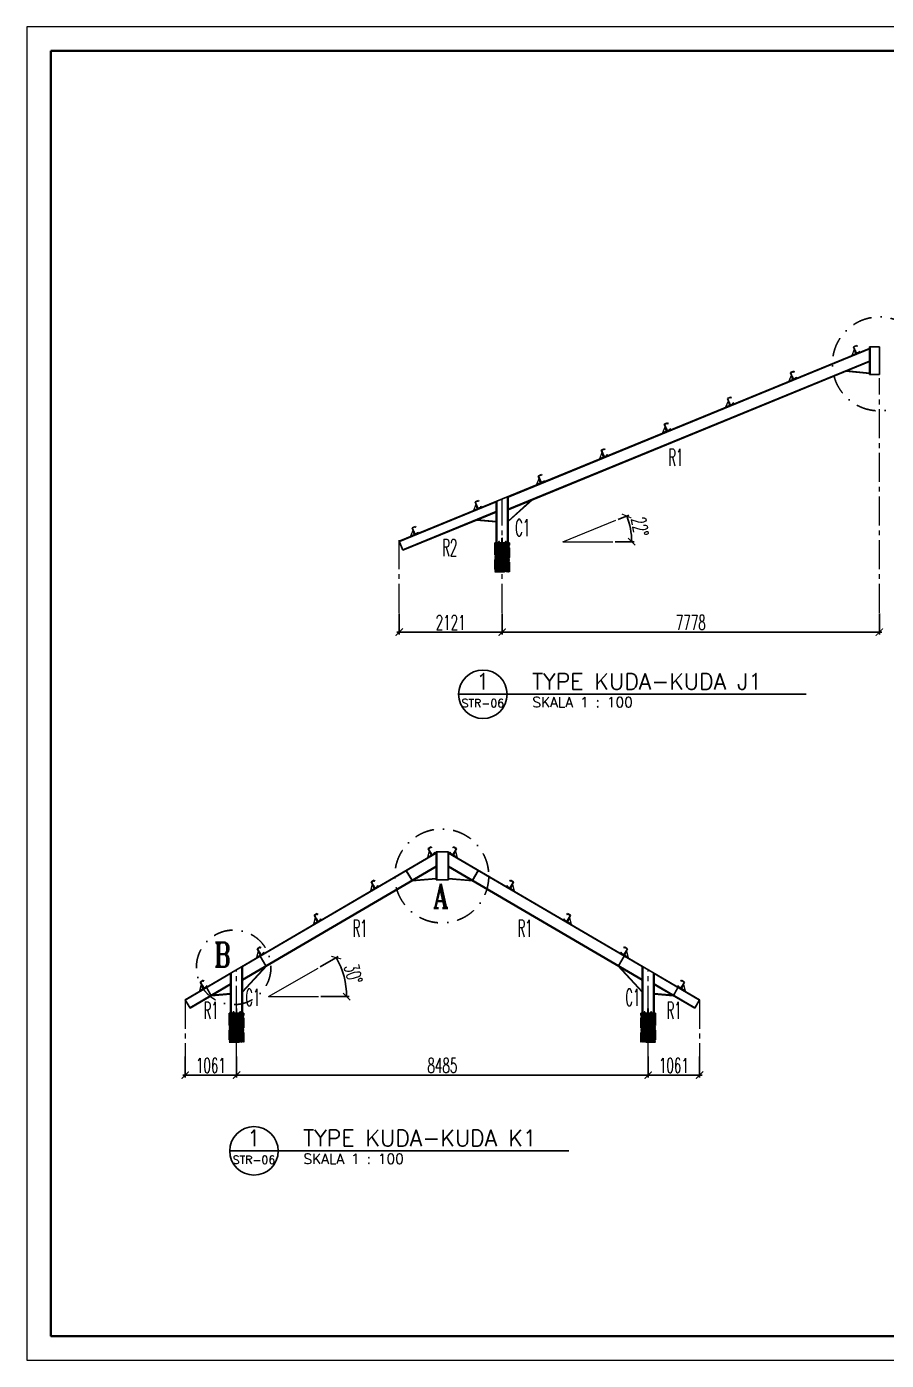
# Model space of a CAD drawing. Header units: inches. Extents: x 266054 to 836293, y -258454 to -102650.
# Drawn here: x 355465 to 373188, y -258441 to -230941 of the extents above; entities that cross this region are included whole.
import ezdxf
from ezdxf.enums import TextEntityAlignment as Align

# ---------------------------------------------------------------- set-up
doc = ezdxf.new("R2010")
doc.units = ezdxf.units.IN
doc.header["$LTSCALE"] = 800
doc.header["$MEASUREMENT"] = 0
for name, pattern in [('CENTER2', [1.125, 0.75, -0.125, 0.125, -0.125]), ('DASHDOT', [1, 0.5, -0.25, 0, -0.25]), ('HIDDEN', [0.375, 0.25, -0.125])]:
    doc.linetypes.add(name, pattern=pattern)
for name, color, linetype in [('03-GRS', 3, 'Continuous'), ('Balok', 4, 'HIDDEN'), ('HAT', 8, 'Continuous'), ('KOL', 5, 'Continuous'), ('LOGO', 7, 'Continuous'), ('TEXT', 4, 'Continuous'), ('TEXT1', 7, 'Continuous'), ('WF', 3, 'Continuous')]:
    doc.layers.add(name, color=color, linetype=linetype)
for name, color, linetype, lineweight in [('AS', 8, 'CENTER2', 5), ('atap', 7, 'Continuous', 20), ('DIM', 251, 'Continuous', 0), ('DM', 8, 'Continuous', 5), ('GRS KOP', 1, 'Continuous', 35), ('hacht', 8, 'Continuous', 5), ('kop', 7, 'Continuous', 20), ('NOT', 7, 'Continuous', 15), ('TX1', 7, 'Continuous', 0)]:
    doc.layers.add(name, color=color, linetype=linetype, lineweight=lineweight)
doc.styles.add('BARU', font='arial.ttf')
doc.styles.add('DICK STYLE 100', font='romans.shx', dxfattribs={"width": 0.6, "height": 300})
doc.styles.add('ROMAND', font='romant.shx', dxfattribs={"width": 0.75, "height": 300})
doc.styles.add('ROMANS', font='romans.shx', dxfattribs={"width": 0.8, "height": 0.25})
doc.styles.add('S', font='SIMPLEX', dxfattribs={"width": 1.1})
doc.styles.get("Standard").update_dxf_attribs({"font": 'romans.shx'})
doc.dimstyles.new('100 A', dxfattribs={"dimtxt": 250, "dimasz": 150, "dimexe": 50, "dimexo": 50, "dimgap": 50, "dimtad": 1, "dimdec": 0, "dimrnd": 1, "dimtxsty": 'DICK STYLE 100', "dimblk": 'ARCHTICK', "dimcen": 100, "dimdle": 50, "dimclrd": 18, "dimclre": 18, "dimclrt": 7, "dimadec": 0, "dimazin": 2, "dimtfac": 1, "dimtdec": 0, "dimtix": 1, "dimtmove": 0, "dimatfit": 3, "dimfxl": 0, "dimarcsym": 0})

# ---------------------------------------------------------------- blocks, each defined once
blk = doc.blocks.new('_ArchTick')
at = {"layer": 'LOGO', "color": 0, "const_width": 0.15}
blk.add_lwpolyline([(-0.5, -0.5), (0.5, 0.5)], dxfattribs=at)
blk = doc.blocks.new('*D148')
at = {"layer": 'Defpoints', "color": 0, "ltscale": 5}
for p in [(359793, -252124), (368278, -252124), (368278, -252560)]:
    blk.add_point(p, dxfattribs=at)
at = {"layer": 'hacht', "color": 18, "lineweight": -2, "ltscale": 5}
for p, q in [((359793, -252174), (359793, -252610)), ((368278, -252174), (368278, -252610)), ((359743, -252560), (368328, -252560))]:
    blk.add_line(p, q, dxfattribs=at)
at = {"layer": 'hacht', "color": 18, "lineweight": -2, "ltscale": 5, "xscale": 150, "yscale": 150, "zscale": 150, "rotation": 180}
blk.add_blockref('_ArchTick', (359793, -252560), dxfattribs=at)
at = {"layer": 'hacht', "color": 18, "lineweight": -2, "ltscale": 5, "xscale": 150, "yscale": 150, "zscale": 150}
blk.add_blockref('_ArchTick', (368278, -252560), dxfattribs=at)
at = {"layer": 'hacht', "color": 7, "ltscale": 5, "insert": (364035, -252360), "char_height": 300, "attachment_point": 5, "style": 'DICK STYLE 100'}
blk.add_mtext('8485', dxfattribs=at)
blk = doc.blocks.new('A$C58C93239')
at = {"layer": '03-GRS'}
for p, q in [((-662, 1348), (-12, 1721)), ((-662, 1348), (-12, 1721)), ((83, 46), (-662, 1348)), ((83, 46), (-662, 1348)), ((-619, 1336), (-23, 1677)), ((-619, 1336), (-23, 1677)), ((94, 90), (-619, 1336)), ((94, 90), (-619, 1336)), ((-444, 805), (-374, 845)), ((-444, 805), (-374, 845)), ((3, 24), (-444, 805)), ((3, 24), (-444, 805)), ((-267, 399), (-74, 510)), ((-267, 399), (-74, 510)), ((60, 1531), (-23, 1677)), ((60, 1531), (-23, 1677)), ((88, 1547), (-12, 1721)), ((88, 1547), (-12, 1721)), ((60, 1531), (88, 1547)), ((60, 1531), (88, 1547)), ((83, 46), (734, 419)), ((83, 46), (734, 419)), ((122, -23), (83, 46)), ((122, -23), (83, 46)), ((94, 90), (690, 431)), ((94, 90), (690, 431)), ((606, 577), (634, 593)), ((606, 577), (634, 593)), ((690, 431), (606, 577)), ((690, 431), (606, 577)), ((734, 419), (634, 593)), ((734, 419), (634, 593)), ((-785, -450), (-4, -3)), ((-785, -450), (-4, -3)), ((-746, -520), (-785, -450)), ((-746, -520), (-785, -450)), ((-746, -520), (122, -23)), ((-746, -520), (122, -23))]:
    blk.add_line(p, q, dxfattribs=at)
blk.add_ellipse((-14, 14), major_axis=(-14.1, 14.1), ratio=1, start_param=2.8759802, end_param=4.4467765, dxfattribs=at)
blk.add_ellipse((-14, 14), major_axis=(-14.1, 14.1), ratio=1, start_param=2.8759802, end_param=4.4467765, dxfattribs=at)
at = {"layer": 'atap', "color": 2}
for p, q in [((-444, 805), (-785, -450)), ((-327, 503), (-133, 614)), ((-327, 503), (-267, 399)), ((-267, 399), (-74, 510)), ((-208, 295), (-14, 406)), ((-208, 295), (-14, 406)), ((-208, 295), (-148, 191)), ((-148, 191), (46, 302)), ((-133, 614), (-74, 510)), ((-14, 406), (46, 302))]:
    blk.add_line(p, q, dxfattribs=at)
blk = doc.blocks.new('GORDING 150')
at = {"layer": 'Balok', "color": 1, "ltscale": 0.5, "xscale": 0.09999999997671699, "yscale": 0.09999999997671699, "zscale": 0.09999999997671699}
blk.add_blockref('A$C58C93239', (13, -48), dxfattribs=at)
blk = doc.blocks.new('*D149')
at = {"layer": 'Defpoints', "color": 0, "ltscale": 5}
for p in [(358732, -252124), (359793, -252124), (358732, -252560)]:
    blk.add_point(p, dxfattribs=at)
at = {"layer": 'hacht', "color": 18, "lineweight": -2, "ltscale": 5}
for p, q in [((358732, -252174), (358732, -252610)), ((359793, -252174), (359793, -252610)), ((359843, -252560), (358682, -252560))]:
    blk.add_line(p, q, dxfattribs=at)
at = {"layer": 'hacht', "color": 18, "lineweight": -2, "ltscale": 5, "xscale": 150, "yscale": 150, "zscale": 150, "rotation": 180}
blk.add_blockref('_ArchTick', (358732, -252560), dxfattribs=at)
at = {"layer": 'hacht', "color": 18, "lineweight": -2, "ltscale": 5, "xscale": 150, "yscale": 150, "zscale": 150}
blk.add_blockref('_ArchTick', (359793, -252560), dxfattribs=at)
at = {"layer": 'hacht', "color": 7, "ltscale": 5, "insert": (359262, -252360), "char_height": 300, "attachment_point": 5, "style": 'DICK STYLE 100'}
blk.add_mtext('1061', dxfattribs=at)
blk = doc.blocks.new('*D150')
at = {"layer": 'Defpoints', "color": 0, "ltscale": 5}
for p in [(361473, -250353), (362037, -250662), (360453, -250942), (360453, -250942), (361481, -250942)]:
    blk.add_point(p, dxfattribs=at)
at = {"layer": 'hacht', "color": 18, "lineweight": -2, "ltscale": 5}
for p, q in [((361516, -250328), (361890, -250112)), ((361531, -250942), (362112, -250942))]:
    blk.add_line(p, q, dxfattribs=at)
blk.add_arc((360453, -250942), 1609, 0, 30, dxfattribs=at)
at = {"layer": 'hacht', "color": 18, "lineweight": -2, "ltscale": 5, "xscale": 150, "yscale": 150, "zscale": 150}
for p, rotation in [((361846, -250137), 120.0000000000004), ((362062, -250942), 270.0000000000001)]:
    blk.add_blockref('_ArchTick', p, dxfattribs=dict(at, rotation=rotation))
at = {"layer": 'hacht', "color": 7, "ltscale": 5, "insert": (362200, -250473), "char_height": 300, "attachment_point": 5, "rotation": 285, "style": 'DICK STYLE 100'}
blk.add_mtext('30°', dxfattribs=at)
blk = doc.blocks.new('*D151')
at = {"layer": 'Defpoints', "color": 0, "ltscale": 5}
for p in [(368278, -252124), (369339, -252124), (369339, -252560)]:
    blk.add_point(p, dxfattribs=at)
at = {"layer": 'hacht', "color": 18, "lineweight": -2, "ltscale": 5}
for p, q in [((368278, -252174), (368278, -252610)), ((369339, -252174), (369339, -252610)), ((368228, -252560), (369389, -252560))]:
    blk.add_line(p, q, dxfattribs=at)
at = {"layer": 'hacht', "color": 18, "lineweight": -2, "ltscale": 5, "xscale": 150, "yscale": 150, "zscale": 150, "rotation": 180}
blk.add_blockref('_ArchTick', (368278, -252560), dxfattribs=at)
at = {"layer": 'hacht', "color": 18, "lineweight": -2, "ltscale": 5, "xscale": 150, "yscale": 150, "zscale": 150}
blk.add_blockref('_ArchTick', (369339, -252560), dxfattribs=at)
at = {"layer": 'hacht', "color": 7, "ltscale": 5, "insert": (368808, -252360), "char_height": 300, "attachment_point": 5, "style": 'DICK STYLE 100'}
blk.add_mtext('1061', dxfattribs=at)
blk = doc.blocks.new('Ndtpd')
at = {"lineweight": -3}
blk.add_line((0.747, 0), (-0.747, 0), dxfattribs=at)
blk.add_circle((0, 0), 0.747, dxfattribs=at)
at = {"color": 10, "lineweight": -3, "style": 'S', "width": 1.1, "flags": 4}
blk.add_attdef('NO', text='', height=0.5, dxfattribs=at).set_placement((0, 0.148), align=Align.CENTER)
blk.add_attdef('NDTPD', (1.516, 0.148), '', height=0.5, dxfattribs=at)
at = {"color": 5, "lineweight": -3, "style": 'S', "width": 1.1, "flags": 4}
blk.add_attdef('NOLBR', text='', height=0.3, dxfattribs=at).set_placement((0, -0.398), align=Align.CENTER)
blk.add_attdef('SKALA', (1.523, -0.398), '', height=0.3, dxfattribs=at)
blk = doc.blocks.new('*D207')
at = {"layer": 'Defpoints', "color": 0, "ltscale": 5}
for p in [(363146, -242989), (365267, -242989), (363146, -243426)]:
    blk.add_point(p, dxfattribs=at)
at = {"layer": 'hacht', "color": 18, "lineweight": -2, "ltscale": 5}
for p, q in [((363146, -243039), (363146, -243476)), ((365267, -243039), (365267, -243476)), ((365317, -243426), (363096, -243426))]:
    blk.add_line(p, q, dxfattribs=at)
at = {"layer": 'hacht', "color": 18, "lineweight": -2, "ltscale": 5, "xscale": 150, "yscale": 150, "zscale": 150, "rotation": 180}
blk.add_blockref('_ArchTick', (363146, -243426), dxfattribs=at)
at = {"layer": 'hacht', "color": 18, "lineweight": -2, "ltscale": 5, "xscale": 150, "yscale": 150, "zscale": 150}
blk.add_blockref('_ArchTick', (365267, -243426), dxfattribs=at)
at = {"layer": 'hacht', "color": 7, "ltscale": 5, "insert": (364206, -243226), "char_height": 300, "attachment_point": 5, "style": 'DICK STYLE 100'}
blk.add_mtext('2121', dxfattribs=at)
blk = doc.blocks.new('*D208')
at = {"layer": 'Defpoints', "color": 0, "ltscale": 5}
for p in [(367614, -241120), (367926, -241380), (366522, -241561), (366522, -241561), (367551, -241561)]:
    blk.add_point(p, dxfattribs=at)
at = {"layer": 'hacht', "color": 18, "lineweight": -2, "ltscale": 5}
for p, q in [((367661, -241101), (367881, -241012)), ((367601, -241561), (367987, -241561))]:
    blk.add_line(p, q, dxfattribs=at)
blk.add_arc((366522, -241561), 1416, 360, 22, dxfattribs=at)
at = {"layer": 'hacht', "color": 18, "lineweight": -2, "ltscale": 5, "xscale": 150, "yscale": 150, "zscale": 150}
for p, rotation in [((367834, -241031), 111.9999999999993), ((367937, -241561), 269.9999999999974)]:
    blk.add_blockref('_ArchTick', p, dxfattribs=dict(at, rotation=rotation))
at = {"layer": 'hacht', "color": 7, "ltscale": 5, "insert": (368108, -241253), "char_height": 300, "attachment_point": 5, "rotation": 281, "style": 'DICK STYLE 100'}
blk.add_mtext('22°', dxfattribs=at)
blk = doc.blocks.new('kop')
at = {"layer": 'GRS KOP'}
blk.add_lwpolyline([(1, 54), (83, 54), (83, 1), (1, 1)], close=True, dxfattribs=at)
at = {"layer": 'kop', "color": 7}
for p, q in [((84, 55), (0, 55)), ((0, 55), (0, 0)), ((0, 0), (84, 0))]:
    blk.add_line(p, q, dxfattribs=at)
at = {"layer": 'kop', "style": 'BARU', "flags": 4}
for p, height in [((73.8, 5.4), 0.35), ((73.8, 4.9), 0.35), ((80.303, 5.382), 0.25), ((80.303, 4.882), 0.25), ((73.8, 4.4), 0.35), ((80.303, 4.382), 0.25)]:
    blk.add_attdef('-', p, '', height=height, dxfattribs=at)
at = {"layer": 'kop', "flags": 4}
for tag, p in [('AR-00', (78.057, 2.648)), ('00', (81.238, 2.647))]:
    blk.add_attdef(tag, text='', height=0.35, dxfattribs=at).set_placement(p, align=Align.MIDDLE)
blk = doc.blocks.new('*D210')
at = {"layer": 'Defpoints', "color": 0, "ltscale": 5}
for p in [(365267, -242989), (373045, -242989), (373045, -243426)]:
    blk.add_point(p, dxfattribs=at)
at = {"layer": 'hacht', "color": 18, "lineweight": -2, "ltscale": 5}
for p, q in [((365267, -243039), (365267, -243476)), ((373045, -243039), (373045, -243476)), ((365217, -243426), (373095, -243426))]:
    blk.add_line(p, q, dxfattribs=at)
at = {"layer": 'hacht', "color": 18, "lineweight": -2, "ltscale": 5, "xscale": 150, "yscale": 150, "zscale": 150, "rotation": 180}
blk.add_blockref('_ArchTick', (365267, -243426), dxfattribs=at)
at = {"layer": 'hacht', "color": 18, "lineweight": -2, "ltscale": 5, "xscale": 150, "yscale": 150, "zscale": 150}
blk.add_blockref('_ArchTick', (373045, -243426), dxfattribs=at)
at = {"layer": 'hacht', "color": 7, "ltscale": 5, "insert": (369156, -243226), "char_height": 300, "attachment_point": 5, "style": 'DICK STYLE 100'}
blk.add_mtext('7778', dxfattribs=at)

msp = doc.modelspace()

# ---------------------------------------------------------------- hatches: boundary and pattern name
at = {"layer": 'hacht', "ltscale": 0.01}
h = msp.add_hatch(dxfattribs=at)
h.set_pattern_fill('ANSI37,_O', color=256, scale=5)
h.set_pattern_definition([(45, (-1721177.377, -614663.767), (-11.22532015, 11.22532015), []), (135, (-1721177.377, -614663.767), (-11.22532015, -11.22532015), [])])
h.paths.add_polyline_path([(365116.7, -242184.6), (365416.7, -242184.6), (365416.7, -241634.6), (365116.7, -241634.6)])
h = msp.add_hatch(dxfattribs=at)
h.set_pattern_fill('ANSI37,_O', color=256, scale=5)
h.set_pattern_definition([(45, (-1726651.265, -624362.654), (-11.22532015, 11.22532015), []), (135, (-1726651.265, -624362.654), (-11.22532015, -11.22532015), [])])
h.paths.add_polyline_path([(359642.8, -251883.5), (359942.8, -251883.5), (359942.8, -251333.5), (359642.8, -251333.5)])
h = msp.add_hatch(dxfattribs=at)
h.set_pattern_fill('ANSI37,_O', color=256, scale=5)
h.set_pattern_definition([(135, (2454721.861, -624362.654), (11.22532015, 11.22532015), []), (45, (2454721.861, -624362.654), (11.22532015, -11.22532015), [])])
h.paths.add_polyline_path([(368427.8, -251883.5), (368127.8, -251883.5), (368127.8, -251333.5), (368427.8, -251333.5)])
at = {"layer": 'HAT'}
h = msp.add_hatch(dxfattribs=at)
h.set_pattern_fill('ANSI31', color=256, scale=100, style=0)
h.set_pattern_definition([(45, (-129958.515, -168532.847), (-8.83883476, 8.83883476), [])])
h.paths.add_polyline_path([(365360.8, -241604.6), (365172.8, -241604.6), (365172.8, -241634.6), (365360.8, -241634.6)])
h.paths.add_polyline_path([(365116.7, -241604.6), (365116.7, -241634.6), (365160.8, -241634.6), (365160.8, -241604.6)])
h.paths.add_polyline_path([(365416.7, -241634.6), (365416.7, -241604.6), (365372.8, -241604.6), (365372.8, -241634.6)])
h = msp.add_hatch(dxfattribs=at)
h.set_pattern_fill('ANSI31', color=256, scale=100, style=0)
h.set_pattern_definition([(45, (-135432.402, -178231.734), (-8.83883476, 8.83883476), [])])
h.paths.add_polyline_path([(359886.9, -251303.5), (359698.9, -251303.5), (359698.9, -251333.5), (359886.9, -251333.5)])
h.paths.add_polyline_path([(359642.8, -251303.5), (359642.8, -251333.5), (359686.9, -251333.5), (359686.9, -251303.5)])
h.paths.add_polyline_path([(359942.8, -251333.5), (359942.8, -251303.5), (359898.9, -251303.5), (359898.9, -251333.5)])
h = msp.add_hatch(dxfattribs=at)
h.set_pattern_fill('ANSI31', color=256, scale=100, style=0)
h.set_pattern_definition([(135, (863502.998, -178231.734), (8.83883476, 8.83883476), [])])
h.paths.add_polyline_path([(368183.7, -251303.5), (368371.7, -251303.5), (368371.7, -251333.5), (368183.7, -251333.5)])
h.paths.add_polyline_path([(368427.8, -251303.5), (368427.8, -251333.5), (368383.7, -251333.5), (368383.7, -251303.5)])
h.paths.add_polyline_path([(368127.8, -251333.5), (368127.8, -251303.5), (368171.7, -251303.5), (368171.7, -251333.5)])

# ---------------------------------------------------------------- linework, layer by layer
at = {"color": 8}
for p, q in [((365116.7, -241604.6), (365116.7, -241634.6)), ((365416.7, -241604.6), (365416.7, -241634.6)), ((359642.8, -251303.5), (359642.8, -251333.5)), ((359942.8, -251303.5), (359942.8, -251333.5)), ((368127.8, -251303.5), (368127.8, -251333.5)), ((368427.8, -251303.5), (368427.8, -251333.5))]:
    msp.add_line(p, q, dxfattribs=at)
at = {"linetype": 'DASHDOT'}
for centre, radius in [((373044.7, -237894.7), 968.4), ((364023.7, -248452.9), 968.4), ((359732.5, -250338), 768.4)]:
    msp.add_circle(centre, radius, dxfattribs=at)
at = {"layer": 'AS'}
for p, q in [((373044.7, -243029), (373044.7, -238191.4)), ((365266.7, -243029), (365266.7, -240684.6)), ((363145.7, -243029), (363145.7, -241528.7)), ((359792.8, -252220.4), (359792.8, -250383.5)), ((368277.8, -252220.4), (368277.8, -250383.5)), ((358731.8, -251004.4), (358731.8, -252260.3)), ((369338.8, -251004.4), (369338.8, -252260.3))]:
    msp.add_line(p, q, dxfattribs=at)
at = {"layer": 'Balok'}
for points in [[(365116.7, -242184.6), (365416.7, -242184.6), (365416.7, -241634.6), (365116.7, -241634.6)], [(359642.8, -251883.5), (359942.8, -251883.5), (359942.8, -251333.5), (359642.8, -251333.5)], [(368427.8, -251883.5), (368127.8, -251883.5), (368127.8, -251333.5), (368427.8, -251333.5)]]:
    msp.add_lwpolyline(points, close=True, dxfattribs=at)
at = {"layer": 'DIM', "color": 0, "linetype": 'Continuous'}
for p, q in [((365271.7, -241484.6), (365261.7, -241484.6)), ((365261.7, -241584.6), (365261.7, -241484.6)), ((365271.7, -241584.6), (365271.7, -241484.6)), ((359797.8, -251183.5), (359787.8, -251183.5)), ((359787.8, -251283.5), (359787.8, -251183.5)), ((359797.8, -251283.5), (359797.8, -251183.5)), ((368272.8, -251183.5), (368282.8, -251183.5)), ((368272.8, -251283.5), (368272.8, -251183.5)), ((368282.8, -251283.5), (368282.8, -251183.5))]:
    msp.add_line(p, q, dxfattribs=at)
at = {"layer": 'DM'}
for p, q in [((365210.3, -241557), (365198.3, -241557.8)), ((365210.3, -241558.6), (365198.3, -241559.4)), ((365198.3, -241561), (365210.3, -241560.2)), ((365198.3, -241562.6), (365210.3, -241561.8)), ((365198.3, -241564.1), (365210.3, -241563.4)), ((365198.3, -241565.7), (365210.3, -241565)), ((365198.3, -241567.3), (365210.3, -241566.6)), ((365198.3, -241568.9), (365210.3, -241568.2)), ((365198.3, -241570.4), (365210.3, -241569.8)), ((365198.3, -241572), (365210.3, -241571.4)), ((365198.3, -241573.6), (365210.3, -241573)), ((365198.3, -241575.2), (365210.3, -241574.6)), ((365198.3, -241576.7), (365210.3, -241576.2)), ((365209.5, -241557.9), (365199.1, -241558.6)), ((365209.5, -241559.5), (365199.1, -241560.2)), ((365199.1, -241561.7), (365209.5, -241561.1)), ((365199.1, -241563.3), (365209.5, -241562.7)), ((365199.1, -241564.9), (365209.5, -241564.3)), ((365199.1, -241566.5), (365209.5, -241565.9)), ((365199.1, -241568), (365209.5, -241567.5)), ((365199.1, -241569.6), (365209.5, -241569.1)), ((365199.1, -241571.2), (365209.5, -241570.7)), ((365199.1, -241572.8), (365209.5, -241572.3)), ((365199.1, -241574.3), (365209.5, -241573.9)), ((365199.1, -241575.9), (365209.5, -241575.5)), ((365347.8, -241557), (365335.8, -241557.8)), ((365347.8, -241558.6), (365335.8, -241559.4)), ((365335.8, -241561), (365347.8, -241560.2)), ((365335.8, -241562.6), (365347.8, -241561.8)), ((365335.8, -241564.1), (365347.8, -241563.4)), ((365335.8, -241565.7), (365347.8, -241565)), ((365335.8, -241567.3), (365347.8, -241566.6)), ((365335.8, -241568.9), (365347.8, -241568.2)), ((365335.8, -241570.4), (365347.8, -241569.8)), ((365335.8, -241572), (365347.8, -241571.4)), ((365335.8, -241573.6), (365347.8, -241573)), ((365335.8, -241575.2), (365347.8, -241574.6)), ((365335.8, -241576.7), (365347.8, -241576.2)), ((365347, -241557.9), (365336.6, -241558.6)), ((365347, -241559.5), (365336.6, -241560.2)), ((365336.6, -241561.7), (365347, -241561.1)), ((365336.6, -241563.3), (365347, -241562.7)), ((365336.6, -241564.9), (365347, -241564.3)), ((365336.6, -241566.5), (365347, -241565.9)), ((365336.6, -241568), (365347, -241567.5)), ((365336.6, -241569.6), (365347, -241569.1)), ((365336.6, -241571.2), (365347, -241570.7)), ((365336.6, -241572.8), (365347, -241572.3)), ((365336.6, -241574.3), (365347, -241573.9)), ((365336.6, -241575.9), (365347, -241575.5)), ((359736.4, -251255.9), (359724.4, -251256.7)), ((359736.4, -251257.5), (359724.4, -251258.3)), ((359724.4, -251259.9), (359736.4, -251259.1)), ((359724.4, -251261.5), (359736.4, -251260.7)), ((359724.4, -251263), (359736.4, -251262.3)), ((359724.4, -251264.6), (359736.4, -251263.9)), ((359724.4, -251266.2), (359736.4, -251265.5)), ((359724.4, -251267.8), (359736.4, -251267.1)), ((359724.4, -251269.3), (359736.4, -251268.7)), ((359724.4, -251270.9), (359736.4, -251270.3)), ((359724.4, -251272.5), (359736.4, -251271.9)), ((359724.4, -251274.1), (359736.4, -251273.5)), ((359724.4, -251275.6), (359736.4, -251275.1)), ((359735.6, -251256.8), (359725.2, -251257.5)), ((359735.6, -251258.4), (359725.2, -251259.1)), ((359725.2, -251260.6), (359735.6, -251260)), ((359725.2, -251262.2), (359735.6, -251261.6)), ((359725.2, -251263.8), (359735.6, -251263.2)), ((359725.2, -251265.4), (359735.6, -251264.8)), ((359725.2, -251266.9), (359735.6, -251266.4)), ((359725.2, -251268.5), (359735.6, -251268)), ((359725.2, -251270.1), (359735.6, -251269.6)), ((359725.2, -251271.7), (359735.6, -251271.2)), ((359725.2, -251273.2), (359735.6, -251272.8)), ((359725.2, -251274.8), (359735.6, -251274.4)), ((359873.9, -251255.9), (359861.9, -251256.7)), ((359873.9, -251257.5), (359861.9, -251258.3)), ((359861.9, -251259.9), (359873.9, -251259.1)), ((359861.9, -251261.5), (359873.9, -251260.7)), ((359861.9, -251263), (359873.9, -251262.3)), ((359861.9, -251264.6), (359873.9, -251263.9)), ((359861.9, -251266.2), (359873.9, -251265.5)), ((359861.9, -251267.8), (359873.9, -251267.1)), ((359861.9, -251269.3), (359873.9, -251268.7)), ((359861.9, -251270.9), (359873.9, -251270.3)), ((359861.9, -251272.5), (359873.9, -251271.9)), ((359861.9, -251274.1), (359873.9, -251273.5)), ((359861.9, -251275.6), (359873.9, -251275.1)), ((359873.1, -251256.8), (359862.7, -251257.5)), ((359873.1, -251258.4), (359862.7, -251259.1)), ((359862.7, -251260.6), (359873.1, -251260)), ((359862.7, -251262.2), (359873.1, -251261.6)), ((359862.7, -251263.8), (359873.1, -251263.2)), ((359862.7, -251265.4), (359873.1, -251264.8)), ((359862.7, -251266.9), (359873.1, -251266.4)), ((359862.7, -251268.5), (359873.1, -251268)), ((359862.7, -251270.1), (359873.1, -251269.6)), ((359862.7, -251271.7), (359873.1, -251271.2)), ((359862.7, -251273.2), (359873.1, -251272.8)), ((359862.7, -251274.8), (359873.1, -251274.4)), ((368196.7, -251255.9), (368208.7, -251256.7)), ((368196.7, -251257.5), (368208.7, -251258.3)), ((368208.7, -251259.9), (368196.7, -251259.1)), ((368208.7, -251261.5), (368196.7, -251260.7)), ((368208.7, -251263), (368196.7, -251262.3)), ((368208.7, -251264.6), (368196.7, -251263.9)), ((368208.7, -251266.2), (368196.7, -251265.5)), ((368208.7, -251267.8), (368196.7, -251267.1)), ((368208.7, -251269.3), (368196.7, -251268.7)), ((368208.7, -251270.9), (368196.7, -251270.3)), ((368208.7, -251272.5), (368196.7, -251271.9)), ((368208.7, -251274.1), (368196.7, -251273.5)), ((368208.7, -251275.6), (368196.7, -251275.1)), ((368197.5, -251256.8), (368207.9, -251257.5)), ((368197.5, -251258.4), (368207.9, -251259.1)), ((368207.9, -251260.6), (368197.5, -251260)), ((368207.9, -251262.2), (368197.5, -251261.6)), ((368207.9, -251263.8), (368197.5, -251263.2)), ((368207.9, -251265.4), (368197.5, -251264.8)), ((368207.9, -251266.9), (368197.5, -251266.4)), ((368207.9, -251268.5), (368197.5, -251268)), ((368207.9, -251270.1), (368197.5, -251269.6)), ((368207.9, -251271.7), (368197.5, -251271.2)), ((368207.9, -251273.2), (368197.5, -251272.8)), ((368207.9, -251274.8), (368197.5, -251274.4)), ((368334.2, -251255.9), (368346.2, -251256.7)), ((368334.2, -251257.5), (368346.2, -251258.3)), ((368346.2, -251259.9), (368334.2, -251259.1)), ((368346.2, -251261.5), (368334.2, -251260.7)), ((368346.2, -251263), (368334.2, -251262.3)), ((368346.2, -251264.6), (368334.2, -251263.9)), ((368346.2, -251266.2), (368334.2, -251265.5)), ((368346.2, -251267.8), (368334.2, -251267.1)), ((368346.2, -251269.3), (368334.2, -251268.7)), ((368346.2, -251270.9), (368334.2, -251270.3)), ((368346.2, -251272.5), (368334.2, -251271.9)), ((368346.2, -251274.1), (368334.2, -251273.5)), ((368346.2, -251275.6), (368334.2, -251275.1)), ((368335, -251256.8), (368345.4, -251257.5)), ((368335, -251258.4), (368345.4, -251259.1)), ((368345.4, -251260.6), (368335, -251260)), ((368345.4, -251262.2), (368335, -251261.6)), ((368345.4, -251263.8), (368335, -251263.2)), ((368345.4, -251265.4), (368335, -251264.8)), ((368345.4, -251266.9), (368335, -251266.4)), ((368345.4, -251268.5), (368335, -251268)), ((368345.4, -251270.1), (368335, -251269.6)), ((368345.4, -251271.7), (368335, -251271.2)), ((368345.4, -251273.2), (368335, -251272.8)), ((368345.4, -251274.8), (368335, -251274.4))]:
    msp.add_line(p, q, dxfattribs=at)
at = {"layer": 'hacht', "ltscale": 5}
for p, q in [((366521.8, -241561.1), (367614.2, -241119.7)), ((366521.8, -241561.1), (367550.6, -241561.1)), ((363409.1, -248546.5), (363291.9, -248346.3)), ((363416, -248542.5), (363298.8, -248342.2)), ((364654.6, -248542.5), (364771.8, -248342.2)), ((364661.5, -248546.5), (364778.7, -248346.3)), ((360396.1, -250309.7), (360279, -250109.4)), ((360403, -250305.6), (360285.9, -250105.4)), ((367667.6, -250305.6), (367784.7, -250105.4)), ((367674.5, -250309.7), (367791.6, -250109.4)), ((360452.6, -250941.6), (361473, -250352.5)), ((359265, -250914.9), (359172.1, -250756.1)), ((359271.9, -250910.8), (359179, -250752)), ((368798.7, -250910.8), (368891.6, -250752)), ((368805.6, -250914.9), (368898.5, -250756.1)), ((360452.6, -250941.6), (361481.5, -250941.6))]:
    msp.add_line(p, q, dxfattribs=at)
at = {"layer": 'KOL'}
for p, q in [((365416.7, -241584.6), (365116.7, -241584.6)), ((365116.7, -241604.6), (365116.7, -241584.6)), ((365416.7, -241604.6), (365116.7, -241604.6)), ((365416.7, -241634.6), (365116.7, -241634.6)), ((365416.7, -241604.6), (365416.7, -241584.6)), ((359942.8, -251283.5), (359642.8, -251283.5)), ((359642.8, -251303.5), (359642.8, -251283.5)), ((359942.8, -251303.5), (359642.8, -251303.5)), ((359942.8, -251333.5), (359642.8, -251333.5)), ((359942.8, -251303.5), (359942.8, -251283.5)), ((368127.8, -251283.5), (368427.8, -251283.5)), ((368127.8, -251303.5), (368127.8, -251283.5)), ((368127.8, -251303.5), (368427.8, -251303.5)), ((368127.8, -251333.5), (368427.8, -251333.5)), ((368427.8, -251303.5), (368427.8, -251283.5))]:
    msp.add_line(p, q, dxfattribs=at)
at = {"layer": 'NOT', "lineweight": -3}
for p, q in [((365370.7, -244707.3), (371532.3, -244707.3)), ((360650.6, -254122.6), (366642.5, -254122.6))]:
    msp.add_line(p, q, dxfattribs=at)
at = {"layer": 'TEXT1'}
for points in [[(365190.3, -241584.6), (365190.3, -241583), (365218.3, -241583), (365218.3, -241584.6)], [(365199.3, -241577.8), (365195.5, -241577), (365194.3, -241577.8), (365194.3, -241582.3), (365195.5, -241583), (365199.3, -241582.3)], [(365194.3, -241577), (365194.3, -241583), (365214.3, -241583), (365214.3, -241577)], [(365206.8, -241577), (365204.3, -241577), (365201.8, -241577), (365199.3, -241577.8), (365199.3, -241582.3), (365201.8, -241583), (365204.3, -241583), (365206.8, -241583), (365209.3, -241582.3), (365209.3, -241577.8)], [(365209.3, -241577.8), (365213, -241577), (365214.3, -241577.8), (365214.3, -241582.3), (365213, -241583), (365209.3, -241582.3)], [(365327.8, -241584.6), (365327.8, -241583), (365355.8, -241583), (365355.8, -241584.6)], [(365336.8, -241577.8), (365333, -241577), (365331.8, -241577.8), (365331.8, -241582.3), (365333, -241583), (365336.8, -241582.3)], [(365351.8, -241577), (365351.8, -241583), (365331.8, -241583), (365331.8, -241577)], [(365339.3, -241577), (365341.8, -241577), (365344.3, -241577), (365346.8, -241577.8), (365346.8, -241582.3), (365344.3, -241583), (365341.8, -241583), (365339.3, -241583), (365336.8, -241582.3), (365336.8, -241577.8)], [(365346.8, -241577.8), (365350.5, -241577), (365351.8, -241577.8), (365351.8, -241582.3), (365350.5, -241583), (365346.8, -241582.3)], [(359716.4, -251283.5), (359716.4, -251281.9), (359744.4, -251281.9), (359744.4, -251283.5)], [(359725.4, -251276.7), (359721.7, -251275.9), (359720.4, -251276.7), (359720.4, -251281.2), (359721.7, -251281.9), (359725.4, -251281.2)], [(359720.4, -251275.9), (359720.4, -251281.9), (359740.4, -251281.9), (359740.4, -251275.9)], [(359732.9, -251275.9), (359730.4, -251275.9), (359727.9, -251275.9), (359725.4, -251276.7), (359725.4, -251281.2), (359727.9, -251281.9), (359730.4, -251281.9), (359732.9, -251281.9), (359735.4, -251281.2), (359735.4, -251276.7)], [(359735.4, -251276.7), (359739.2, -251275.9), (359740.4, -251276.7), (359740.4, -251281.2), (359739.2, -251281.9), (359735.4, -251281.2)], [(359853.9, -251283.5), (359853.9, -251281.9), (359881.9, -251281.9), (359881.9, -251283.5)], [(359862.9, -251276.7), (359859.2, -251275.9), (359857.9, -251276.7), (359857.9, -251281.2), (359859.2, -251281.9), (359862.9, -251281.2)], [(359877.9, -251275.9), (359877.9, -251281.9), (359857.9, -251281.9), (359857.9, -251275.9)], [(359865.4, -251275.9), (359867.9, -251275.9), (359870.4, -251275.9), (359872.9, -251276.7), (359872.9, -251281.2), (359870.4, -251281.9), (359867.9, -251281.9), (359865.4, -251281.9), (359862.9, -251281.2), (359862.9, -251276.7)], [(359872.9, -251276.7), (359876.7, -251275.9), (359877.9, -251276.7), (359877.9, -251281.2), (359876.7, -251281.9), (359872.9, -251281.2)], [(368216.7, -251283.5), (368216.7, -251281.9), (368188.7, -251281.9), (368188.7, -251283.5)], [(368197.7, -251276.7), (368193.9, -251275.9), (368192.7, -251276.7), (368192.7, -251281.2), (368193.9, -251281.9), (368197.7, -251281.2)], [(368192.7, -251275.9), (368192.7, -251281.9), (368212.7, -251281.9), (368212.7, -251275.9)], [(368205.2, -251275.9), (368202.7, -251275.9), (368200.2, -251275.9), (368197.7, -251276.7), (368197.7, -251281.2), (368200.2, -251281.9), (368202.7, -251281.9), (368205.2, -251281.9), (368207.7, -251281.2), (368207.7, -251276.7)], [(368207.7, -251276.7), (368211.4, -251275.9), (368212.7, -251276.7), (368212.7, -251281.2), (368211.4, -251281.9), (368207.7, -251281.2)], [(368354.2, -251283.5), (368354.2, -251281.9), (368326.2, -251281.9), (368326.2, -251283.5)], [(368335.2, -251276.7), (368331.4, -251275.9), (368330.2, -251276.7), (368330.2, -251281.2), (368331.4, -251281.9), (368335.2, -251281.2)], [(368350.2, -251275.9), (368350.2, -251281.9), (368330.2, -251281.9), (368330.2, -251275.9)], [(368337.7, -251275.9), (368340.2, -251275.9), (368342.7, -251275.9), (368345.2, -251276.7), (368345.2, -251281.2), (368342.7, -251281.9), (368340.2, -251281.9), (368337.7, -251281.9), (368335.2, -251281.2), (368335.2, -251276.7)], [(368345.2, -251276.7), (368348.9, -251275.9), (368350.2, -251276.7), (368350.2, -251281.2), (368348.9, -251281.9), (368345.2, -251281.2)]]:
    msp.add_lwpolyline(points, close=True, dxfattribs=at)
for points in [[(365209.5, -241577), (365210.3, -241576.2), (365209.5, -241575.5), (365210.3, -241574.6), (365209.5, -241573.9), (365210.3, -241573), (365209.5, -241572.3), (365210.3, -241571.4), (365209.5, -241570.7), (365210.3, -241569.8), (365209.5, -241569.1), (365210.3, -241568.2), (365209.5, -241567.5), (365210.3, -241566.6), (365209.5, -241565.9), (365210.3, -241565), (365209.5, -241564.3), (365210.3, -241563.4), (365209.5, -241562.7), (365210.3, -241561.8), (365209.5, -241561.1), (365210.3, -241560.2), (365209.5, -241559.5), (365210.3, -241558.6), (365209.5, -241557.9), (365210.3, -241557), (365199.1, -241557), (365198.3, -241557.8), (365199.1, -241558.6), (365198.3, -241559.4), (365199.1, -241560.2), (365198.3, -241561), (365199.1, -241561.7), (365198.3, -241562.6), (365199.1, -241563.3), (365198.3, -241564.1), (365199.1, -241564.9), (365198.3, -241565.7), (365199.1, -241566.5), (365198.3, -241567.3), (365199.1, -241568), (365198.3, -241568.9), (365199.1, -241569.6), (365198.3, -241570.4), (365199.1, -241571.2), (365198.3, -241572), (365199.1, -241572.8), (365198.3, -241573.6), (365199.1, -241574.3), (365198.3, -241575.2), (365199.1, -241575.9), (365198.3, -241576.7), (365198.6, -241577)], [(365198.3, -241577), (365198.3, -242120.1)], [(365210.3, -241584.6), (365210.3, -241577)], [(365210.3, -242120.1), (365210.3, -241604.6)], [(365347, -241577), (365347.8, -241576.2), (365347, -241575.5), (365347.8, -241574.6), (365347, -241573.9), (365347.8, -241573), (365347, -241572.3), (365347.8, -241571.4), (365347, -241570.7), (365347.8, -241569.8), (365347, -241569.1), (365347.8, -241568.2), (365347, -241567.5), (365347.8, -241566.6), (365347, -241565.9), (365347.8, -241565), (365347, -241564.3), (365347.8, -241563.4), (365347, -241562.7), (365347.8, -241561.8), (365347, -241561.1), (365347.8, -241560.2), (365347, -241559.5), (365347.8, -241558.6), (365347, -241557.9), (365347.8, -241557), (365336.6, -241557), (365335.8, -241557.8), (365336.6, -241558.6), (365335.8, -241559.4), (365336.6, -241560.2), (365335.8, -241561), (365336.6, -241561.7), (365335.8, -241562.6), (365336.6, -241563.3), (365335.8, -241564.1), (365336.6, -241564.9), (365335.8, -241565.7), (365336.6, -241566.5), (365335.8, -241567.3), (365336.6, -241568), (365335.8, -241568.9), (365336.6, -241569.6), (365335.8, -241570.4), (365336.6, -241571.2), (365335.8, -241572), (365336.6, -241572.8), (365335.8, -241573.6), (365336.6, -241574.3), (365335.8, -241575.2), (365336.6, -241575.9), (365335.8, -241576.7), (365336.1, -241577)], [(365335.8, -241584.6), (365335.8, -241577)], [(365335.8, -242120.1), (365335.8, -241604.6)], [(365347.8, -241577), (365347.8, -242120.1)], [(359735.7, -251275.9), (359736.4, -251275.1), (359735.6, -251274.4), (359736.4, -251273.5), (359735.6, -251272.8), (359736.4, -251271.9), (359735.6, -251271.2), (359736.4, -251270.3), (359735.6, -251269.6), (359736.4, -251268.7), (359735.6, -251268), (359736.4, -251267.1), (359735.6, -251266.4), (359736.4, -251265.5), (359735.6, -251264.8), (359736.4, -251263.9), (359735.6, -251263.2), (359736.4, -251262.3), (359735.6, -251261.6), (359736.4, -251260.7), (359735.6, -251260), (359736.4, -251259.1), (359735.6, -251258.4), (359736.4, -251257.5), (359735.6, -251256.8), (359736.4, -251255.9), (359725.2, -251255.9), (359724.4, -251256.7), (359725.2, -251257.5), (359724.4, -251258.3), (359725.2, -251259.1), (359724.4, -251259.9), (359725.2, -251260.6), (359724.4, -251261.5), (359725.2, -251262.2), (359724.4, -251263), (359725.2, -251263.8), (359724.4, -251264.6), (359725.2, -251265.4), (359724.4, -251266.2), (359725.2, -251266.9), (359724.4, -251267.8), (359725.2, -251268.5), (359724.4, -251269.3), (359725.2, -251270.1), (359724.4, -251270.9), (359725.2, -251271.7), (359724.4, -251272.5), (359725.2, -251273.2), (359724.4, -251274.1), (359725.2, -251274.8), (359724.4, -251275.6), (359724.7, -251275.9)], [(359724.4, -251275.9), (359724.4, -251819)], [(359736.4, -251283.5), (359736.4, -251275.9)], [(359736.4, -251819), (359736.4, -251303.5)], [(359873.2, -251275.9), (359873.9, -251275.1), (359873.1, -251274.4), (359873.9, -251273.5), (359873.1, -251272.8), (359873.9, -251271.9), (359873.1, -251271.2), (359873.9, -251270.3), (359873.1, -251269.6), (359873.9, -251268.7), (359873.1, -251268), (359873.9, -251267.1), (359873.1, -251266.4), (359873.9, -251265.5), (359873.1, -251264.8), (359873.9, -251263.9), (359873.1, -251263.2), (359873.9, -251262.3), (359873.1, -251261.6), (359873.9, -251260.7), (359873.1, -251260), (359873.9, -251259.1), (359873.1, -251258.4), (359873.9, -251257.5), (359873.1, -251256.8), (359873.9, -251255.9), (359862.7, -251255.9), (359861.9, -251256.7), (359862.7, -251257.5), (359861.9, -251258.3), (359862.7, -251259.1), (359861.9, -251259.9), (359862.7, -251260.6), (359861.9, -251261.5), (359862.7, -251262.2), (359861.9, -251263), (359862.7, -251263.8), (359861.9, -251264.6), (359862.7, -251265.4), (359861.9, -251266.2), (359862.7, -251266.9), (359861.9, -251267.8), (359862.7, -251268.5), (359861.9, -251269.3), (359862.7, -251270.1), (359861.9, -251270.9), (359862.7, -251271.7), (359861.9, -251272.5), (359862.7, -251273.2), (359861.9, -251274.1), (359862.7, -251274.8), (359861.9, -251275.6), (359862.2, -251275.9)], [(359861.9, -251283.5), (359861.9, -251275.9)], [(359861.9, -251819), (359861.9, -251303.5)], [(359873.9, -251275.9), (359873.9, -251819)], [(368197.4, -251275.9), (368196.7, -251275.1), (368197.5, -251274.4), (368196.7, -251273.5), (368197.5, -251272.8), (368196.7, -251271.9), (368197.5, -251271.2), (368196.7, -251270.3), (368197.5, -251269.6), (368196.7, -251268.7), (368197.5, -251268), (368196.7, -251267.1), (368197.5, -251266.4), (368196.7, -251265.5), (368197.5, -251264.8), (368196.7, -251263.9), (368197.5, -251263.2), (368196.7, -251262.3), (368197.5, -251261.6), (368196.7, -251260.7), (368197.5, -251260), (368196.7, -251259.1), (368197.5, -251258.4), (368196.7, -251257.5), (368197.5, -251256.8), (368196.7, -251255.9), (368207.9, -251255.9), (368208.7, -251256.7), (368207.9, -251257.5), (368208.7, -251258.3), (368207.9, -251259.1), (368208.7, -251259.9), (368207.9, -251260.6), (368208.7, -251261.5), (368207.9, -251262.2), (368208.7, -251263), (368207.9, -251263.8), (368208.7, -251264.6), (368207.9, -251265.4), (368208.7, -251266.2), (368207.9, -251266.9), (368208.7, -251267.8), (368207.9, -251268.5), (368208.7, -251269.3), (368207.9, -251270.1), (368208.7, -251270.9), (368207.9, -251271.7), (368208.7, -251272.5), (368207.9, -251273.2), (368208.7, -251274.1), (368207.9, -251274.8), (368208.7, -251275.6), (368208.3, -251275.9)], [(368196.7, -251275.9), (368196.7, -251819)], [(368208.7, -251283.5), (368208.7, -251275.9)], [(368208.7, -251819), (368208.7, -251303.5)], [(368334.9, -251275.9), (368334.2, -251275.1), (368335, -251274.4), (368334.2, -251273.5), (368335, -251272.8), (368334.2, -251271.9), (368335, -251271.2), (368334.2, -251270.3), (368335, -251269.6), (368334.2, -251268.7), (368335, -251268), (368334.2, -251267.1), (368335, -251266.4), (368334.2, -251265.5), (368335, -251264.8), (368334.2, -251263.9), (368335, -251263.2), (368334.2, -251262.3), (368335, -251261.6), (368334.2, -251260.7), (368335, -251260), (368334.2, -251259.1), (368335, -251258.4), (368334.2, -251257.5), (368335, -251256.8), (368334.2, -251255.9), (368345.4, -251255.9), (368346.2, -251256.7), (368345.4, -251257.5), (368346.2, -251258.3), (368345.4, -251259.1), (368346.2, -251259.9), (368345.4, -251260.6), (368346.2, -251261.5), (368345.4, -251262.2), (368346.2, -251263), (368345.4, -251263.8), (368346.2, -251264.6), (368345.4, -251265.4), (368346.2, -251266.2), (368345.4, -251266.9), (368346.2, -251267.8), (368345.4, -251268.5), (368346.2, -251269.3), (368345.4, -251270.1), (368346.2, -251270.9), (368345.4, -251271.7), (368346.2, -251272.5), (368345.4, -251273.2), (368346.2, -251274.1), (368345.4, -251274.8), (368346.2, -251275.6), (368345.8, -251275.9)], [(368334.2, -251283.5), (368334.2, -251275.9)], [(368334.2, -251819), (368334.2, -251303.5)], [(368346.2, -251275.9), (368346.2, -251819)]]:
    msp.add_lwpolyline(points, dxfattribs=at)
at = {"layer": 'WF', "ltscale": 10}
for p, q in [((372844.5, -237575.1), (363145.7, -241552)), ((372844.5, -237584.8), (365391.7, -240640.8)), ((372844.5, -238112.3), (372844.5, -237544.7)), ((372844.5, -237544.7), (373044.5, -237544.7)), ((372853.5, -238112.3), (372853.5, -237544.7)), ((373044.5, -238112.3), (373044.5, -237544.7)), ((372844.5, -237835.6), (365391.7, -240891.5)), ((372844.5, -237845.3), (365391.7, -240901.3)), ((372844.5, -238091.3), (372352.6, -238047)), ((372845.2, -238083.3), (372368.7, -238040.4)), ((372844.5, -238112.3), (373044.5, -238112.3)), ((365141.7, -240742.2), (363148.7, -241559.4)), ((365141.7, -241584.6), (365141.7, -240733.6)), ((365156.7, -241584.6), (365156.7, -240727.4)), ((365376.7, -241584.6), (365376.7, -240637.2)), ((365391.7, -241584.6), (365391.7, -240631.1)), ((365392.3, -241147), (365892.3, -240696)), ((365392.3, -241134.9), (365867.6, -240706.1)), ((365141.7, -240941.1), (363218.5, -241729.7)), ((365141.7, -240949.7), (363221.6, -241737.1)), ((365140.9, -241150.1), (364740.9, -241114.1)), ((365141.6, -241142.1), (364756.9, -241107.5)), ((363145.7, -241552), (363221.6, -241737.1)), ((363910.3, -247973.9), (358731.8, -251004.4)), ((363910.3, -247984.4), (359917.8, -250320.8)), ((363910.3, -248533.6), (363910.3, -247954.4)), ((364160.3, -247954.4), (363910.3, -247954.4)), ((363910.3, -248533.6), (363910.3, -247954.4)), ((363910.3, -247954.4), (364160.3, -247954.4)), ((363919.3, -248533.6), (363919.3, -247954.4)), ((363919.3, -248533.6), (363919.3, -247954.4)), ((364151.3, -248533.6), (364151.3, -247954.4)), ((364151.3, -248533.6), (364151.3, -247954.4)), ((364160.3, -248533.6), (364160.3, -247954.4)), ((364160.3, -248533.6), (364160.3, -247954.4)), ((364160.3, -247973.9), (369338.8, -251004.4)), ((364160.3, -247984.4), (368152.8, -250320.8)), ((363910.3, -248253.2), (359917.8, -250589.6)), ((363910.3, -248263.6), (359917.8, -250600)), ((364160.3, -248253.2), (368152.8, -250589.6)), ((364160.3, -248263.6), (368152.8, -250600)), ((363910.3, -248513.6), (363410.3, -248556.2)), ((363909.5, -248504.6), (363428.4, -248545.6)), ((364160.3, -248533.6), (363910.3, -248533.6)), ((363910.3, -248533.6), (364160.3, -248533.6)), ((364160.3, -248513.6), (364660.3, -248556.2)), ((364161.1, -248504.6), (364642.2, -248545.6)), ((359667.8, -250465.9), (358735.8, -251011.3)), ((359667.8, -251283.5), (359667.8, -250456.7)), ((359682.8, -251283.5), (359682.8, -250447.9)), ((359902.8, -251283.5), (359902.8, -250319.2)), ((359917.8, -250850), (360417.8, -250307.4)), ((359917.8, -251283.5), (359917.8, -250310.4)), ((359917.8, -250836.8), (360391.2, -250323)), ((368152.8, -250850), (367652.8, -250307.4)), ((368152.8, -250836.8), (367679.4, -250323)), ((368152.8, -251283.5), (368152.8, -250310.4)), ((368167.8, -251283.5), (368167.8, -250319.2)), ((368387.8, -251283.5), (368387.8, -250447.9)), ((368402.8, -251283.5), (368402.8, -250456.7)), ((368402.8, -250465.9), (369334.8, -251011.3)), ((359667.8, -250679.1), (358828.8, -251170.1)), ((359667.8, -250688.4), (358832.8, -251177)), ((368402.8, -250679.1), (369241.8, -251170.1)), ((368402.8, -250688.4), (369237.8, -251177)), ((358731.8, -251004.4), (358832.8, -251177)), ((359667.8, -250888.4), (359267.8, -250922.5)), ((359667.8, -250880.4), (359283.9, -250913.1)), ((368402.8, -250880.4), (368786.7, -250913.1)), ((368402.8, -250888.4), (368802.8, -250922.5)), ((369338.8, -251004.4), (369237.8, -251177))]:
    msp.add_line(p, q, dxfattribs=at)

# ---------------------------------------------------------------- block references
at = {"layer": 'kop', "xscale": 500, "yscale": 500, "zscale": 500}
msp.add_blockref('kop', (355464.9, -258441), dxfattribs=at)
at = {"layer": 'NOT', "lineweight": -3}
ref = msp.add_blockref('Ndtpd', (364870.7, -244707.3), dxfattribs=dict(at, xscale=669.3440428376198, yscale=669.3440428376198, zscale=669.3440428380154))
ref.add_attrib('NO', '1', dxfattribs={"layer": '0', "lineweight": -3, "height": 333.3, "flags": 4}).set_placement((364870.4, -244608.6), align=Align.CENTER)
ref.add_attrib('NDTPD', 'TYPE KUDA-KUDA J1', (365885.4, -244608.6), dxfattribs={"layer": '0', "lineweight": -3, "height": 333.333, "flags": 4})
ref.add_attrib('NOLBR', 'STR-06', dxfattribs={"layer": '0', "lineweight": -3, "height": 166.67, "flags": 4}).set_placement((364870.4, -244974), align=Align.CENTER)
ref.add_attrib('SKALA', 'SKALA 1 : 100', (365890.2, -244974), dxfattribs={"layer": '0', "lineweight": -3, "height": 208.333, "flags": 4})
ref = msp.add_blockref('Ndtpd', (360150.6, -254122.6), dxfattribs=dict(at, xscale=669.3440428376198, yscale=669.3440428376198, zscale=669.3440428380154))
ref.add_attrib('NO', '1', dxfattribs={"layer": '0', "lineweight": -3, "height": 333.3, "flags": 4}).set_placement((360150.4, -254023.8), align=Align.CENTER)
ref.add_attrib('NDTPD', 'TYPE KUDA-KUDA K1', (361165.4, -254023.8), dxfattribs={"layer": '0', "lineweight": -3, "height": 333.333, "flags": 4})
ref.add_attrib('NOLBR', 'STR-06', dxfattribs={"layer": '0', "lineweight": -3, "height": 166.67, "flags": 4}).set_placement((360150.4, -254389.2), align=Align.CENTER)
ref.add_attrib('SKALA', 'SKALA 1 : 100', (361170.2, -254389.2), dxfattribs={"layer": '0', "lineweight": -3, "height": 208.333, "flags": 4})
at = {"layer": 'WF', "linetype": 'Continuous', "ltscale": 5}
for p, rotation in [((372552, -237634.5), 352.5184740102603), ((371252, -238167.6), 352.5184740102603), ((369952, -238700.6), 352.5184740102667), ((368652, -239233.7), 352.5184740102667), ((367352, -239766.7), 352.5184740102539), ((366052, -240299.8), 352.5184740102539), ((364752, -240832.8), 352.5184740102539), ((363452, -241365.9), 352.518474010247), ((363794.9, -247976.6), 0.2184740067847412), ((362619.9, -248664.2), 0.2184740067847412), ((361444.9, -249351.8), 0.2184740067847412), ((360269.9, -250039.4), 0.2184740067847412), ((359094.9, -250727.1), 0.2184740067847412)]:
    msp.add_blockref('GORDING 150', p, dxfattribs=dict(at, rotation=rotation))
at = {"layer": 'WF', "linetype": 'Continuous', "ltscale": 5, "xscale": -1, "rotation": 359.7815259932153}
for p in [(364275.7, -247976.6), (365450.7, -248664.2), (366625.7, -249351.8), (367800.7, -250039.4), (368975.7, -250727.1)]:
    msp.add_blockref('GORDING 150', p, dxfattribs=at)

# ---------------------------------------------------------------- texts
at = {"layer": 'TEXT', "style": 'ROMANS', "width": 0.5}
for s, p in [('R1', (368694.3, -239823.1)), ('C1', (365536.1, -241272.6)), ('R2', (364032.9, -241682.5)), ('R1', (362183.6, -249533.1)), ('R1', (365587, -249533.1)), ('C1', (359971.3, -250957.8)), ('C1', (367807.6, -250957.8)), ('R1', (359111.4, -251225.6)), ('R1', (368659.2, -251225.6))]:
    msp.add_text(s, height=350, dxfattribs=at).set_placement(p, align=Align.MIDDLE_LEFT)
at = {"layer": 'TX1', "style": 'ROMAND', "width": 0.75}
for s, p in [('A', (363842.8, -249118.2)), ('B', (359322.6, -250327.6))]:
    msp.add_text(s, height=500, dxfattribs=at).set_placement(p)

# ---------------------------------------------------------------- dimensions: what is measured, and where the dimension line sits
at = {"layer": 'hacht', "ltscale": 5}
for base, line1, line2, picture, middle in [((367925.9, -241380.4), ((366521.8, -241561.1), (367614.2, -241119.7)), ((366521.8, -241561.1), (367550.6, -241561.1)), '*D208', (368107.8, -241252.8)), ((362037.4, -250662.2), ((360452.6, -250941.6), (361473, -250352.5)), ((360452.6, -250941.6), (361481.5, -250941.6)), '*D150', (362200.2, -250473.4))]:
    dim = msp.add_angular_dim_2l(base=base, line1=line1, line2=line2, dimstyle='100 A', dxfattribs=at)
    dim.commit()
    dim.dimension.update_dxf_attribs({"geometry": picture, "text_midpoint": middle})
for base, p1, p2, picture, middle in [((363145.7, -243425.5), (365266.7, -242988.8), (363145.7, -242988.8), '*D207', (364206.2, -243225.5)), ((358731.8, -252560.3), (359792.8, -252123.6), (358731.8, -252123.6), '*D149', (359262.3, -252360.3))]:
    dim = msp.add_linear_dim(base=base, p1=p1, p2=p2, angle=180, dimstyle='100 A', dxfattribs=at)
    dim.commit()
    dim.dimension.update_dxf_attribs({"geometry": picture, "text_midpoint": middle})
for base, p1, p2, picture, middle in [((373044.7, -243425.5), (365266.7, -242988.8), (373044.7, -242988.8), '*D210', (369155.7, -243225.5)), ((368277.8, -252560.3), (359792.8, -252123.6), (368277.8, -252123.6), '*D148', (364035.3, -252360.3)), ((369338.8, -252560.3), (368277.8, -252123.6), (369338.8, -252123.6), '*D151', (368808.3, -252360.3))]:
    dim = msp.add_linear_dim(base=base, p1=p1, p2=p2, dimstyle='100 A', dxfattribs=at)
    dim.commit()
    dim.dimension.update_dxf_attribs({"geometry": picture, "text_midpoint": middle})

doc.saveas('drawing.dxf')
